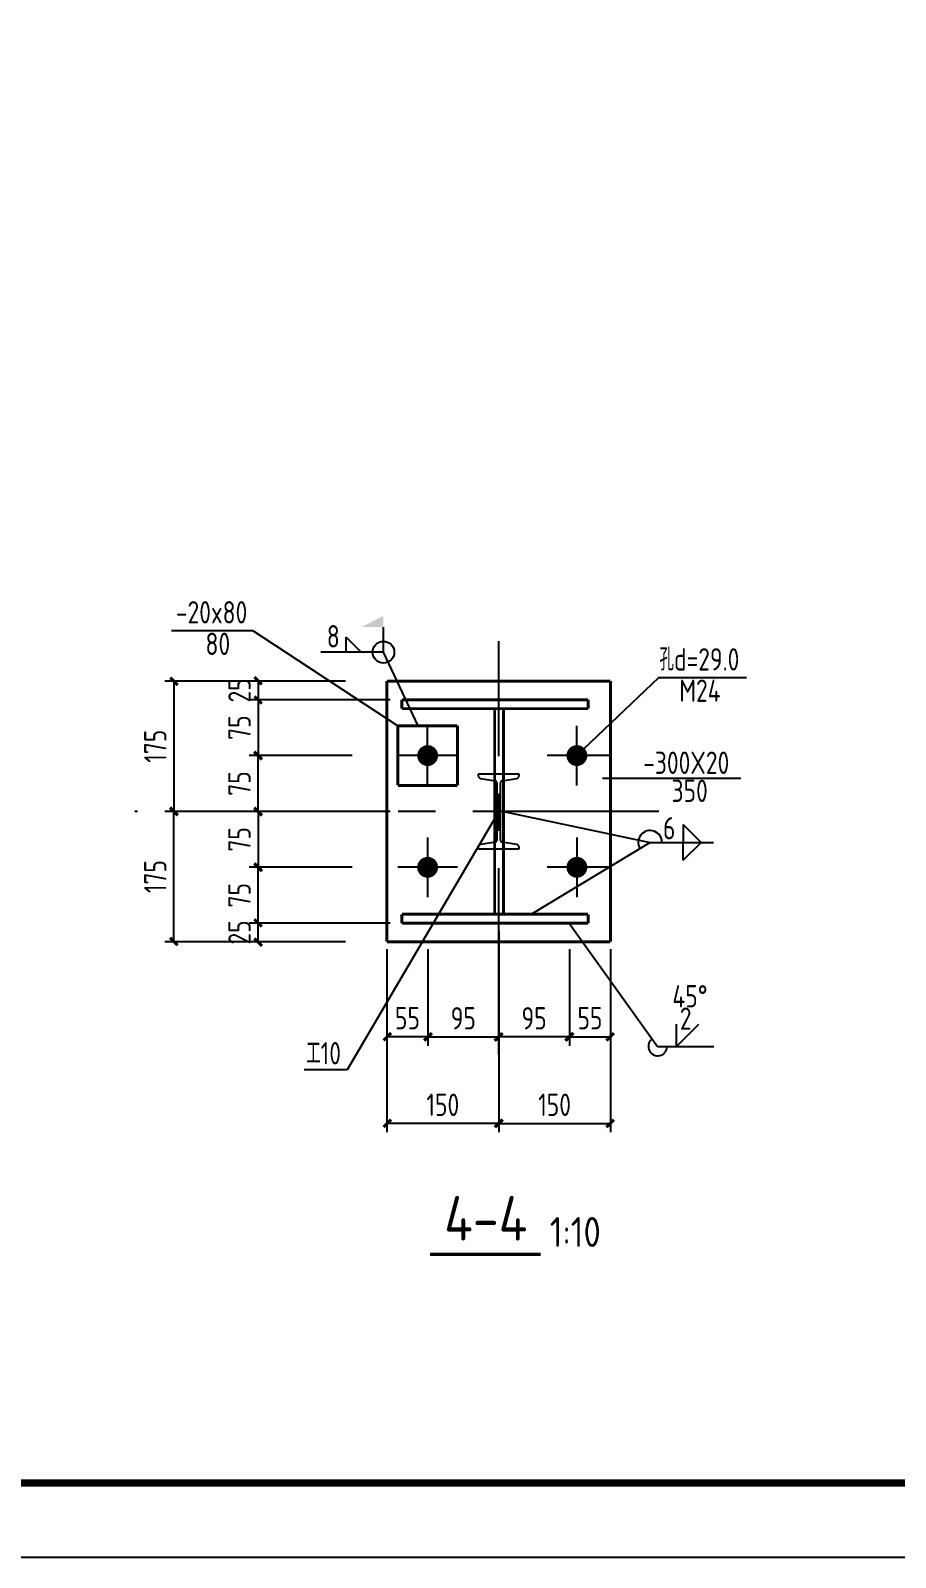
# Model space of a CAD drawing. Header units: millimetres. Extents: x 865490 to 879904, y 39442 to 44891.
# Drawn here: x 877926.1 to 878042.2, y 39450 to 39655 of the extents above; entities that cross this region are included whole.
import ezdxf

# ---------------------------------------------------------------- set-up
doc = ezdxf.new("R2010")
doc.units = ezdxf.units.MM
doc.header["$LTSCALE"] = 1000
doc.header["$MEASUREMENT"] = 0
for name, pattern in [('2', [11.4, 9, -0.9, 0.6, -0.9]), ('CENTER', [2, 1.25, -0.25, 0.25, -0.25]), ('DASH', [0.35, 0.25, -0.1]), ('DOTE', [2.42, 2, -0.2, 0.02, -0.2])]:
    doc.linetypes.add(name, pattern=pattern)
for name, color, linetype in [('10', 7, 'Continuous'), ('1000', 2, 'Continuous'), ('DIM', 7, 'Continuous'), ('DOTE', 1, 'DOTE'), ('Prof', 2, 'Continuous'), ('中文', 7, 'Continuous'), ('尺寸标注', 7, 'Continuous'), ('焊缝标注', 3, 'Continuous'), ('编号标注', 253, 'Continuous'), ('螺栓孔标注', 253, 'Continuous'), ('轴线', 253, '2'), ('钢板标注', 253, 'Continuous')]:
    doc.layers.add(name, color=color, linetype=linetype)
doc.styles.add('GBHZ', font='gbenor.shx', dxfattribs={"width": 0.9, "bigfont": 'gbcbig.shx'})
doc.dimstyles.new('Y10', dxfattribs={"dimscale": 0, "dimtxt": 3, "dimasz": 0.01, "dimexe": 1.2, "dimexo": 1, "dimgap": 1, "dimtad": 1, "dimdec": 0, "dimlfac": 10, "dimzin": 0, "dimdsep": 46, "dimtxsty": 'GBHZ', "dimblk1": 'DX', "dimblk2": 'DX', "dimsah": 1, "dimcen": 0.09, "dimdle": 1, "dimadec": 0, "dimazin": 0, "dimtfac": 1, "dimtdec": 0, "dimtix": 1, "dimtmove": 2, "dimatfit": 3, "dimldrblk": 'DX', "dimfxl": 0, "dimtolj": 1, "dimtzin": 0, "dimarcsym": 0})

# ---------------------------------------------------------------- blocks, each defined once
blk = doc.blocks.new('DX')
at = {"color": 0, "linetype": 'ByBlock', "const_width": 40}
blk.add_lwpolyline([(-54, -51), (46, 49)], dxfattribs=at)
blk = doc.blocks.new('*D853')
at = {"layer": 'Defpoints', "color": 0, "linetype": 'ByBlock', "transparency": 16777216}
for p in [(877988.98, 39524.61), (878003.98, 39524.61), (878003.98, 39508.23)]:
    blk.add_point(p, dxfattribs=at)
at = {"layer": 'DIM', "color": 0, "linetype": 'ByBlock', "lineweight": -2, "transparency": 16777216}
for p, q in [((877988.98, 39523.61), (877988.98, 39507.03)), ((878003.98, 39523.61), (878003.98, 39507.03)), ((877988.99, 39508.23), (878003.97, 39508.23))]:
    blk.add_line(p, q, dxfattribs=at)
at = {"layer": 'DIM', "color": 0, "linetype": 'ByBlock', "lineweight": -2, "transparency": 16777216, "xscale": 0.01, "yscale": 0.01, "zscale": 0.01, "rotation": 180}
blk.add_blockref('DX', (877988.98, 39508.23), dxfattribs=at)
at = {"layer": 'DIM', "color": 0, "linetype": 'ByBlock', "lineweight": -2, "transparency": 16777216, "xscale": 0.01, "yscale": 0.01, "zscale": 0.01}
blk.add_blockref('DX', (878003.98, 39508.23), dxfattribs=at)
at = {"layer": 'DIM', "color": 0, "linetype": 'ByBlock', "transparency": 16777216, "insert": (877996.48, 39510.73), "char_height": 3, "attachment_point": 5, "style": 'GBHZ'}
blk.add_mtext('\\A1;150', dxfattribs=at)
blk = doc.blocks.new('*D854')
at = {"layer": 'Defpoints', "color": 0, "linetype": 'ByBlock', "transparency": 16777216}
for p in [(877988.98, 39525.87), (877973.98, 39524.61), (877973.98, 39508.23)]:
    blk.add_point(p, dxfattribs=at)
at = {"layer": 'DIM', "color": 0, "linetype": 'ByBlock', "lineweight": -2, "transparency": 16777216}
for p, q in [((877973.98, 39523.61), (877973.98, 39507.03)), ((877988.98, 39524.87), (877988.98, 39507.03)), ((877988.97, 39508.23), (877973.99, 39508.23))]:
    blk.add_line(p, q, dxfattribs=at)
at = {"layer": 'DIM', "color": 0, "linetype": 'ByBlock', "lineweight": -2, "transparency": 16777216, "xscale": 0.01, "yscale": 0.01, "zscale": 0.01, "rotation": 180}
blk.add_blockref('DX', (877973.98, 39508.23), dxfattribs=at)
at = {"layer": 'DIM', "color": 0, "linetype": 'ByBlock', "lineweight": -2, "transparency": 16777216, "xscale": 0.01, "yscale": 0.01, "zscale": 0.01}
blk.add_blockref('DX', (877988.98, 39508.23), dxfattribs=at)
at = {"layer": 'DIM', "color": 0, "linetype": 'ByBlock', "transparency": 16777216, "insert": (877981.48, 39510.73), "char_height": 3, "attachment_point": 5, "style": 'GBHZ'}
blk.add_mtext('\\A1;150', dxfattribs=at)
blk = doc.blocks.new('*D855')
at = {"layer": 'Defpoints', "color": 0, "linetype": 'ByBlock', "transparency": 16777216}
for p in [(877965.83, 39567.61), (877945.38, 39550.11), (877962.83, 39550.11)]:
    blk.add_point(p, dxfattribs=at)
at = {"layer": 'DIM', "color": 0, "linetype": 'ByBlock', "lineweight": -2, "transparency": 16777216}
for p, q in [((877964.83, 39567.61), (877944.18, 39567.61)), ((877945.38, 39567.6), (877945.38, 39550.12)), ((877961.83, 39550.11), (877944.18, 39550.11))]:
    blk.add_line(p, q, dxfattribs=at)
at = {"layer": 'DIM', "color": 0, "linetype": 'ByBlock', "lineweight": -2, "transparency": 16777216, "xscale": 0.01, "yscale": 0.01, "zscale": 0.01}
for p, rotation in [((877945.38, 39567.61), 90), ((877945.38, 39550.11), 270)]:
    blk.add_blockref('DX', p, dxfattribs=dict(at, rotation=rotation))
at = {"layer": 'DIM', "color": 0, "linetype": 'ByBlock', "transparency": 16777216, "insert": (877942.88, 39558.86), "char_height": 3, "attachment_point": 5, "rotation": 90, "style": 'GBHZ'}
blk.add_mtext('\\A1;175', dxfattribs=at)
blk = doc.blocks.new('*D856')
at = {"layer": 'Defpoints', "color": 0, "linetype": 'ByBlock', "transparency": 16777216}
for p in [(877945.38, 39550.11), (877962.83, 39550.11), (877965.83, 39532.61)]:
    blk.add_point(p, dxfattribs=at)
at = {"layer": 'DIM', "color": 0, "linetype": 'ByBlock', "lineweight": -2, "transparency": 16777216}
for p, q in [((877961.83, 39550.11), (877944.18, 39550.11)), ((877945.38, 39532.62), (877945.38, 39550.1)), ((877964.83, 39532.61), (877944.18, 39532.61))]:
    blk.add_line(p, q, dxfattribs=at)
at = {"layer": 'DIM', "color": 0, "linetype": 'ByBlock', "lineweight": -2, "transparency": 16777216, "xscale": 0.01, "yscale": 0.01, "zscale": 0.01}
for p, rotation in [((877945.38, 39550.11), 90), ((877945.38, 39532.61), 270)]:
    blk.add_blockref('DX', p, dxfattribs=dict(at, rotation=rotation))
at = {"layer": 'DIM', "color": 0, "linetype": 'ByBlock', "transparency": 16777216, "insert": (877942.88, 39541.36), "char_height": 3, "attachment_point": 5, "rotation": 90, "style": 'GBHZ'}
blk.add_mtext('\\A1;175', dxfattribs=at)
blk = doc.blocks.new('*D857')
at = {"layer": 'Defpoints', "color": 0, "linetype": 'ByBlock', "transparency": 16777216}
for p in [(877973.98, 39532.61), (877979.48, 39532.61), (877973.98, 39519.86)]:
    blk.add_point(p, dxfattribs=at)
at = {"layer": 'DIM', "color": 0, "linetype": 'ByBlock', "lineweight": -2, "transparency": 16777216}
for p, q in [((877973.98, 39531.61), (877973.98, 39518.66)), ((877979.48, 39531.61), (877979.48, 39518.66)), ((877979.47, 39519.86), (877973.99, 39519.86))]:
    blk.add_line(p, q, dxfattribs=at)
at = {"layer": 'DIM', "color": 0, "linetype": 'ByBlock', "lineweight": -2, "transparency": 16777216, "xscale": 0.01, "yscale": 0.01, "zscale": 0.01, "rotation": 180}
blk.add_blockref('DX', (877973.98, 39519.86), dxfattribs=at)
at = {"layer": 'DIM', "color": 0, "linetype": 'ByBlock', "lineweight": -2, "transparency": 16777216, "xscale": 0.01, "yscale": 0.01, "zscale": 0.01}
blk.add_blockref('DX', (877979.48, 39519.86), dxfattribs=at)
at = {"layer": 'DIM', "color": 0, "linetype": 'ByBlock', "transparency": 16777216, "insert": (877976.73, 39522.36), "char_height": 3, "attachment_point": 5, "style": 'GBHZ'}
blk.add_mtext('\\A1;55', dxfattribs=at)
blk = doc.blocks.new('*D858')
at = {"layer": 'Defpoints', "color": 0, "linetype": 'ByBlock', "transparency": 16777216}
for p in [(877988.98, 39535.11), (877979.48, 39532.61), (877988.98, 39519.84)]:
    blk.add_point(p, dxfattribs=at)
at = {"layer": 'DIM', "color": 0, "linetype": 'ByBlock', "lineweight": -2, "transparency": 16777216}
for p, q in [((877988.98, 39534.11), (877988.98, 39518.64)), ((877979.48, 39531.61), (877979.48, 39518.64)), ((877979.49, 39519.84), (877988.97, 39519.84))]:
    blk.add_line(p, q, dxfattribs=at)
at = {"layer": 'DIM', "color": 0, "linetype": 'ByBlock', "lineweight": -2, "transparency": 16777216, "xscale": 0.01, "yscale": 0.01, "zscale": 0.01, "rotation": 180}
blk.add_blockref('DX', (877979.48, 39519.84), dxfattribs=at)
at = {"layer": 'DIM', "color": 0, "linetype": 'ByBlock', "lineweight": -2, "transparency": 16777216, "xscale": 0.01, "yscale": 0.01, "zscale": 0.01}
blk.add_blockref('DX', (877988.98, 39519.84), dxfattribs=at)
at = {"layer": 'DIM', "color": 0, "linetype": 'ByBlock', "transparency": 16777216, "insert": (877984.23, 39522.34), "char_height": 3, "attachment_point": 5, "style": 'GBHZ'}
blk.add_mtext('\\A1;95', dxfattribs=at)
blk = doc.blocks.new('*D859')
at = {"layer": 'Defpoints', "color": 0, "linetype": 'ByBlock', "transparency": 16777216}
for p in [(877969.41, 39567.61), (877956.68, 39565.11), (877975.41, 39565.11)]:
    blk.add_point(p, dxfattribs=at)
at = {"layer": 'DIM', "color": 0, "linetype": 'ByBlock', "lineweight": -2, "transparency": 16777216}
for p, q in [((877968.41, 39567.61), (877955.48, 39567.61)), ((877956.68, 39567.62), (877956.68, 39567.63)), ((877956.68, 39567.61), (877956.68, 39565.11)), ((877974.41, 39565.11), (877955.48, 39565.11)), ((877956.68, 39565.1), (877956.68, 39565.09))]:
    blk.add_line(p, q, dxfattribs=at)
at = {"layer": 'DIM', "color": 0, "linetype": 'ByBlock', "lineweight": -2, "transparency": 16777216, "xscale": 0.01, "yscale": 0.01, "zscale": 0.01}
for p, rotation in [((877956.68, 39567.61), 270), ((877956.68, 39565.11), 90)]:
    blk.add_blockref('DX', p, dxfattribs=dict(at, rotation=rotation))
at = {"layer": 'DIM', "color": 0, "linetype": 'ByBlock', "transparency": 16777216, "insert": (877954.18, 39566.36), "char_height": 3, "attachment_point": 5, "rotation": 90, "style": 'GBHZ'}
blk.add_mtext('\\A1;25', dxfattribs=at)
blk = doc.blocks.new('*D860')
at = {"layer": 'Defpoints', "color": 0, "linetype": 'ByBlock', "transparency": 16777216}
for p in [(877975.41, 39565.11), (877956.68, 39557.61), (877970.33, 39557.61)]:
    blk.add_point(p, dxfattribs=at)
at = {"layer": 'DIM', "color": 0, "linetype": 'ByBlock', "lineweight": -2, "transparency": 16777216}
for p, q in [((877974.41, 39565.11), (877955.48, 39565.11)), ((877956.68, 39565.1), (877956.68, 39557.62)), ((877969.33, 39557.61), (877955.48, 39557.61))]:
    blk.add_line(p, q, dxfattribs=at)
at = {"layer": 'DIM', "color": 0, "linetype": 'ByBlock', "lineweight": -2, "transparency": 16777216, "xscale": 0.01, "yscale": 0.01, "zscale": 0.01}
for p, rotation in [((877956.68, 39565.11), 90), ((877956.68, 39557.61), 270)]:
    blk.add_blockref('DX', p, dxfattribs=dict(at, rotation=rotation))
at = {"layer": 'DIM', "color": 0, "linetype": 'ByBlock', "transparency": 16777216, "insert": (877954.18, 39561.36), "char_height": 3, "attachment_point": 5, "rotation": 90, "style": 'GBHZ'}
blk.add_mtext('\\A1;75', dxfattribs=at)
blk = doc.blocks.new('*D861')
at = {"layer": 'Defpoints', "color": 0, "linetype": 'ByBlock', "transparency": 16777216}
for p in [(877956.68, 39535.11), (877975.41, 39535.11), (877969.41, 39532.61)]:
    blk.add_point(p, dxfattribs=at)
at = {"layer": 'DIM', "color": 0, "linetype": 'ByBlock', "lineweight": -2, "transparency": 16777216}
for p, q in [((877974.41, 39535.11), (877955.48, 39535.11)), ((877956.68, 39535.12), (877956.68, 39535.13)), ((877956.68, 39532.61), (877956.68, 39535.11)), ((877968.41, 39532.61), (877955.48, 39532.61)), ((877956.68, 39532.6), (877956.68, 39532.59))]:
    blk.add_line(p, q, dxfattribs=at)
at = {"layer": 'DIM', "color": 0, "linetype": 'ByBlock', "lineweight": -2, "transparency": 16777216, "xscale": 0.01, "yscale": 0.01, "zscale": 0.01}
for p, rotation in [((877956.68, 39535.11), 270), ((877956.68, 39532.61), 90)]:
    blk.add_blockref('DX', p, dxfattribs=dict(at, rotation=rotation))
at = {"layer": 'DIM', "color": 0, "linetype": 'ByBlock', "transparency": 16777216, "insert": (877954.18, 39533.86), "char_height": 3, "attachment_point": 5, "rotation": 90, "style": 'GBHZ'}
blk.add_mtext('\\A1;25', dxfattribs=at)
blk = doc.blocks.new('*D862')
at = {"layer": 'Defpoints', "color": 0, "linetype": 'ByBlock', "transparency": 16777216}
for p in [(877998.47, 39532.61), (878003.98, 39532.61), (878003.98, 39519.86)]:
    blk.add_point(p, dxfattribs=at)
at = {"layer": 'DIM', "color": 0, "linetype": 'ByBlock', "lineweight": -2, "transparency": 16777216}
for p, q in [((877998.47, 39531.61), (877998.47, 39518.66)), ((878003.98, 39531.61), (878003.98, 39518.66)), ((877998.48, 39519.86), (878003.97, 39519.86))]:
    blk.add_line(p, q, dxfattribs=at)
at = {"layer": 'DIM', "color": 0, "linetype": 'ByBlock', "lineweight": -2, "transparency": 16777216, "xscale": 0.01, "yscale": 0.01, "zscale": 0.01, "rotation": 180}
blk.add_blockref('DX', (877998.47, 39519.86), dxfattribs=at)
at = {"layer": 'DIM', "color": 0, "linetype": 'ByBlock', "lineweight": -2, "transparency": 16777216, "xscale": 0.01, "yscale": 0.01, "zscale": 0.01}
blk.add_blockref('DX', (878003.98, 39519.86), dxfattribs=at)
at = {"layer": 'DIM', "color": 0, "linetype": 'ByBlock', "transparency": 16777216, "insert": (878001.23, 39522.36), "char_height": 3, "attachment_point": 5, "style": 'GBHZ'}
blk.add_mtext('\\A1;55', dxfattribs=at)
blk = doc.blocks.new('*D863')
at = {"layer": 'Defpoints', "color": 0, "linetype": 'ByBlock', "transparency": 16777216}
for p in [(877988.98, 39535.11), (877998.47, 39532.61), (877988.98, 39519.84)]:
    blk.add_point(p, dxfattribs=at)
at = {"layer": 'DIM', "color": 0, "linetype": 'ByBlock', "lineweight": -2, "transparency": 16777216}
for p, q in [((877988.98, 39534.11), (877988.98, 39518.64)), ((877998.47, 39531.61), (877998.47, 39518.64)), ((877998.46, 39519.84), (877988.99, 39519.84))]:
    blk.add_line(p, q, dxfattribs=at)
at = {"layer": 'DIM', "color": 0, "linetype": 'ByBlock', "lineweight": -2, "transparency": 16777216, "xscale": 0.01, "yscale": 0.01, "zscale": 0.01, "rotation": 180}
blk.add_blockref('DX', (877988.98, 39519.84), dxfattribs=at)
at = {"layer": 'DIM', "color": 0, "linetype": 'ByBlock', "lineweight": -2, "transparency": 16777216, "xscale": 0.01, "yscale": 0.01, "zscale": 0.01}
blk.add_blockref('DX', (877998.47, 39519.84), dxfattribs=at)
at = {"layer": 'DIM', "color": 0, "linetype": 'ByBlock', "transparency": 16777216, "insert": (877993.73, 39522.34), "char_height": 3, "attachment_point": 5, "style": 'GBHZ'}
blk.add_mtext('\\A1;95', dxfattribs=at)
blk = doc.blocks.new('*D864')
at = {"layer": 'Defpoints', "color": 0, "linetype": 'ByBlock', "transparency": 16777216}
for p in [(877956.68, 39557.61), (877970.33, 39557.61), (877975.41, 39550.11)]:
    blk.add_point(p, dxfattribs=at)
at = {"layer": 'DIM', "color": 0, "linetype": 'ByBlock', "lineweight": -2, "transparency": 16777216}
for p, q in [((877969.33, 39557.61), (877955.48, 39557.61)), ((877956.68, 39550.12), (877956.68, 39557.6)), ((877974.41, 39550.11), (877955.48, 39550.11))]:
    blk.add_line(p, q, dxfattribs=at)
at = {"layer": 'DIM', "color": 0, "linetype": 'ByBlock', "lineweight": -2, "transparency": 16777216, "xscale": 0.01, "yscale": 0.01, "zscale": 0.01}
for p, rotation in [((877956.68, 39557.61), 90), ((877956.68, 39550.11), 270)]:
    blk.add_blockref('DX', p, dxfattribs=dict(at, rotation=rotation))
at = {"layer": 'DIM', "color": 0, "linetype": 'ByBlock', "transparency": 16777216, "insert": (877954.18, 39553.86), "char_height": 3, "attachment_point": 5, "rotation": 90, "style": 'GBHZ'}
blk.add_mtext('\\A1;75', dxfattribs=at)
blk = doc.blocks.new('*D865')
at = {"layer": 'Defpoints', "color": 0, "linetype": 'ByBlock', "transparency": 16777216}
for p in [(877956.68, 39542.61), (877970.33, 39542.61), (877975.41, 39535.11)]:
    blk.add_point(p, dxfattribs=at)
at = {"layer": 'DIM', "color": 0, "linetype": 'ByBlock', "lineweight": -2, "transparency": 16777216}
for p, q in [((877969.33, 39542.61), (877955.48, 39542.61)), ((877956.68, 39535.12), (877956.68, 39542.6)), ((877974.41, 39535.11), (877955.48, 39535.11))]:
    blk.add_line(p, q, dxfattribs=at)
at = {"layer": 'DIM', "color": 0, "linetype": 'ByBlock', "lineweight": -2, "transparency": 16777216, "xscale": 0.01, "yscale": 0.01, "zscale": 0.01}
for p, rotation in [((877956.68, 39542.61), 90), ((877956.68, 39535.11), 270)]:
    blk.add_blockref('DX', p, dxfattribs=dict(at, rotation=rotation))
at = {"layer": 'DIM', "color": 0, "linetype": 'ByBlock', "transparency": 16777216, "insert": (877954.18, 39538.86), "char_height": 3, "attachment_point": 5, "rotation": 90, "style": 'GBHZ'}
blk.add_mtext('\\A1;75', dxfattribs=at)
blk = doc.blocks.new('*D866')
at = {"layer": 'Defpoints', "color": 0, "linetype": 'ByBlock', "transparency": 16777216}
for p in [(877975.41, 39550.11), (877956.68, 39542.61), (877970.33, 39542.61)]:
    blk.add_point(p, dxfattribs=at)
at = {"layer": 'DIM', "color": 0, "linetype": 'ByBlock', "lineweight": -2, "transparency": 16777216}
for p, q in [((877974.41, 39550.11), (877955.48, 39550.11)), ((877956.68, 39550.1), (877956.68, 39542.62)), ((877969.33, 39542.61), (877955.48, 39542.61))]:
    blk.add_line(p, q, dxfattribs=at)
at = {"layer": 'DIM', "color": 0, "linetype": 'ByBlock', "lineweight": -2, "transparency": 16777216, "xscale": 0.01, "yscale": 0.01, "zscale": 0.01}
for p, rotation in [((877956.68, 39550.11), 90), ((877956.68, 39542.61), 270)]:
    blk.add_blockref('DX', p, dxfattribs=dict(at, rotation=rotation))
at = {"layer": 'DIM', "color": 0, "linetype": 'ByBlock', "transparency": 16777216, "insert": (877954.18, 39546.36), "char_height": 3, "attachment_point": 5, "rotation": 90, "style": 'GBHZ'}
blk.add_mtext('\\A1;75', dxfattribs=at)

msp = doc.modelspace()

# ---------------------------------------------------------------- linework, layer by layer
msp.add_line((878616.075, 39449.955), (877564.825, 39449.955))
at = {"color": 0, "const_width": 1}
msp.add_lwpolyline([(878606.075, 39459.955), (877589.825, 39459.955), (877589.825, 40033.955), (878606.075, 40033.955)], close=True, dxfattribs=at)
at = {"layer": '10', "linetype": 'ByBlock'}
for p, q in [((877979.439, 39553.608, -3), (877979.439, 39561.608, -3)), ((877999.476, 39553.608, -3), (877999.476, 39561.608, -3)), ((877983.439, 39557.608, -3), (877975.439, 39557.608, -3)), ((878003.976, 39557.608, -3), (877995.476, 39557.608, -3)), ((877979.439, 39546.608, -3), (877979.439, 39538.608, -3)), ((877999.476, 39546.608, -3), (877999.476, 39538.608, -3)), ((877983.439, 39542.608, -3), (877975.439, 39542.608, -3)), ((878003.976, 39542.608, -3), (877995.476, 39542.608, -3))]:
    msp.add_line(p, q, dxfattribs=at)
at = {"layer": '10', "linetype": 'ByBlock', "const_width": 1.4, "elevation": -3}
for points in [[(877979.439, 39558.308, 1), (877979.439, 39556.908, 1), (877979.439, 39558.308, 1)], [(877999.476, 39558.308, 1), (877999.476, 39556.908, 1), (877999.476, 39558.308, 1)], [(877979.439, 39541.908, -1), (877979.439, 39543.308, -1), (877979.439, 39541.908, -1)], [(877999.476, 39541.908, -1), (877999.476, 39543.308, -1), (877999.476, 39541.908, -1)]]:
    msp.add_lwpolyline(points, format="xyb", close=True, dxfattribs=at)
at = {"layer": '10', "const_width": 0.45}
msp.add_lwpolyline([(877979.748, 39490.635), (877994.612, 39490.635)], dxfattribs=at)
at = {"layer": '1000', "linetype": 'ByBlock', "const_width": 0.4, "elevation": -3}
for points in [[(877973.976, 39567.608), (878003.976, 39567.608)], [(877973.976, 39567.608), (877973.976, 39532.608)], [(878003.976, 39532.608), (878003.976, 39567.608)], [(877975.976, 39565.108), (878000.976, 39565.108)], [(877975.976, 39563.908), (877975.976, 39565.108)], [(878000.976, 39565.108), (878000.976, 39563.908)], [(878000.976, 39563.908), (877975.976, 39563.908)], [(877988.439, 39536.308), (877988.439, 39563.908)], [(877989.639, 39536.308), (877989.639, 39563.908)], [(877975.439, 39561.608), (877975.439, 39553.608)], [(877983.439, 39561.608), (877975.439, 39561.608)], [(877983.439, 39553.608), (877983.439, 39561.608)], [(877975.439, 39553.608), (877983.439, 39553.608)], [(877975.976, 39536.308), (877975.976, 39535.108)], [(878000.976, 39536.308), (877975.976, 39536.308)], [(878000.976, 39535.108), (878000.976, 39536.308)], [(877975.976, 39535.108), (878000.976, 39535.108)], [(877973.976, 39532.608), (878003.976, 39532.608)]]:
    msp.add_lwpolyline(points, dxfattribs=at)
msp.add_lwpolyline([(877988.976, 39532.708, 1), (877988.976, 39532.508, 1), (877988.976, 39532.708, 1)], format="xyb", close=True, dxfattribs=at)
at = {"layer": 'DOTE', "linetype": 'CENTER', "ltscale": 0.02}
for p, q in [((877988.976, 39517.515, -3), (877988.976, 39572.964, -3)), ((878010.487, 39550.108, -3), (877940.135, 39550.108, -3))]:
    msp.add_line(p, q, dxfattribs=at)
at = {"layer": 'Prof', "linetype": 'DASH', "ltscale": 5, "elevation": -3}
msp.add_lwpolyline([(877986.226, 39545.108), (877991.726, 39545.108), (877991.726, 39545.257, 0.3689195), (877991.368, 39545.677), (877989.425, 39546.001, -0.3689195), (877989.201, 39546.263), (877989.201, 39553.952, -0.3689195), (877989.425, 39554.215), (877991.368, 39554.538, 0.3689195), (877991.726, 39554.958), (877991.726, 39555.108), (877986.226, 39555.108), (877986.226, 39554.958, 0.3689195), (877986.585, 39554.538), (877988.527, 39554.215, -0.3689195), (877988.751, 39553.952), (877988.751, 39546.263, -0.3689195), (877988.527, 39546.001), (877986.585, 39545.677, 0.3689195), (877986.226, 39545.257)], format="xyb", close=True, dxfattribs=at)
at = {"layer": '尺寸标注', "color": 0}
for p, q in [((877988.976, 39550.108, -3), (877968.647, 39515.402, -3)), ((877989.201, 39550.108, -3), (877988.751, 39550.108, -3)), ((877968.647, 39515.402, -3), (877962.877, 39515.402, -3))]:
    msp.add_line(p, q, dxfattribs=at)
at = {"layer": '尺寸标注'}
msp.add_circle((877973.501, 39571.487, -3), 1.46, dxfattribs=at)
msp.add_arc((878009.306, 39545.955, -3), 1.59, 0, 210.45304, dxfattribs=at)
at = {"layer": '焊缝标注', "linetype": 'ByBlock'}
for p, q in [((877973.501, 39571.487, -3), (877973.501, 39574.851, -3)), ((877968.501, 39571.487, -3), (877968.501, 39573.487, -3)), ((877970.501, 39571.487, -3), (877968.501, 39573.487, -3)), ((877973.501, 39571.487, -3), (877965.081, 39571.487, -3)), ((877978.188, 39561.608, -3), (877973.501, 39571.487, -3)), ((877989.639, 39550.108, -3), (878009.306, 39545.955, -3)), ((878013.748, 39548.355, -3), (878016.148, 39545.955, -3)), ((878013.748, 39548.355, -3), (878013.748, 39545.955, -3)), ((878009.306, 39545.955, -3), (877993.398, 39536.308, -3)), ((878009.306, 39545.955, -3), (878017.817, 39545.955, -3)), ((878013.748, 39543.555, -3), (878016.148, 39545.955, -3)), ((878013.748, 39543.555, -3), (878013.748, 39545.955, -3)), ((877998.445, 39535.108, -3), (878010.318, 39518.55, -3)), ((878012.852, 39518.55, -3), (878015.852, 39521.55, -3)), ((878012.852, 39518.55, -3), (878012.852, 39521.55, -3)), ((878010.318, 39518.55, -3), (878017.852, 39518.55, -3))]:
    msp.add_line(p, q, dxfattribs=at)
msp.add_arc((878010.318, 39518.55, -3), 1.25, 130.18372, 0, dxfattribs=at)
msp.add_solid([(877973.501, 39574.851, -3), (877970.501, 39574.851, -3), (877973.501, 39576.351, -3)], dxfattribs=at)
at = {"layer": '编号标注', "linetype": 'ByBlock', "const_width": 0.2, "elevation": -3}
msp.add_lwpolyline([(877988.976, 39567.508, -1), (877988.976, 39567.708, -1), (877988.976, 39567.508, -1)], format="xyb", close=True, dxfattribs=at)
at = {"layer": '螺栓孔标注', "linetype": 'ByBlock'}
for p, q in [((877956.027, 39574.361, -3), (877945.057, 39574.361, -3)), ((877956.027, 39574.361, -3), (877975.439, 39561.608, -3)), ((878010.414, 39568.045, -3), (877999.476, 39557.608, -3)), ((878022.246, 39568.045, -3), (878010.414, 39568.045, -3))]:
    msp.add_line(p, q, dxfattribs=at)
at = {"layer": '钢板标注', "linetype": 'ByBlock'}
msp.add_line((878002.918, 39554.558, -3), (878021.49, 39554.558, -3), dxfattribs=at)

# ---------------------------------------------------------------- texts
at = {"layer": '中文', "style": 'GBHZ'}
msp.add_text('1:10', height=4, dxfattribs=at).set_placement((877995.837, 39491.652, -0.009))
at = {"layer": '焊缝标注', "linetype": 'ByBlock', "style": 'GBHZ', "width": 0.9}
for s, p in [('8', (877965.905, 39572.124, -3)), ('6', (878011.04, 39546.359, -3)), ('45°', (878012.295, 39523.793, -3)), ('2', (878013.295, 39520.793, -3))]:
    msp.add_text(s, height=3, dxfattribs=at).set_placement(p)
at = {"layer": '螺栓孔标注', "linetype": 'ByBlock', "style": 'GBHZ', "width": 0.9}
for s, p in [('-20x80', (877945.639, 39575.345, -3)), ('80', (877949.617, 39571.111, -3)), ('孔d=29.0', (878010.564, 39569.029, -3)), ('M24', (878013.227, 39564.824, -3))]:
    msp.add_text(s, height=3, dxfattribs=at).set_placement(p)
at = {"layer": '轴线', "color": 61, "linetype": 'ByBlock', "style": 'GBHZ'}
msp.add_text('4-4', height=6, dxfattribs=at).set_placement((877981.657, 39492.49))
at = {"layer": '钢板标注', "linetype": 'ByBlock', "style": 'GBHZ', "width": 0.9}
for s, p in [('-300X20', (878008.375, 39555.146, -3)), ('350', (878012.18, 39551.384, -3)), ('工10', (877963.137, 39516.148, -3))]:
    msp.add_text(s, height=3, dxfattribs=at).set_placement(p)

# ---------------------------------------------------------------- dimensions: what is measured, and where the dimension line sits
at = {"layer": 'DIM', "linetype": 'ByBlock'}
for base, p1, p2, angle, picture, middle in [((877956.676, 39565.108, -3), (877969.407, 39567.608, -3), (877975.407, 39565.108, -3), 90, '*D859', (877954.176, 39566.358, -3)), ((877945.379, 39550.108, -3), (877965.831, 39567.608, -3), (877962.831, 39550.108, -3), 90, '*D855', (877942.879, 39558.858, -3)), ((877956.676, 39557.608, -3), (877975.407, 39565.108, -3), (877970.332, 39557.608, -3), 90, '*D860', (877954.176, 39561.358, -3)), ((877956.676, 39557.608, -3), (877975.407, 39550.108, -3), (877970.332, 39557.608, -3), 270, '*D864', (877954.176, 39553.858, -3)), ((877945.379, 39550.108, -3), (877965.831, 39532.608, -3), (877962.831, 39550.108, -3), 270, '*D856', (877942.879, 39541.358, -3)), ((877956.676, 39542.608, -3), (877975.407, 39550.108, -3), (877970.332, 39542.608, -3), 90, '*D866', (877954.176, 39546.358, -3)), ((877956.676, 39542.608, -3), (877975.407, 39535.108, -3), (877970.332, 39542.608, -3), 270, '*D865', (877954.176, 39538.858, -3)), ((877956.676, 39535.108, -3), (877969.407, 39532.608, -3), (877975.407, 39535.108, -3), 270, '*D861', (877954.176, 39533.858, -3)), ((877988.976, 39519.836, -3), (877998.474, 39532.608, -3), (877988.976, 39535.108, -3), 180, '*D863', (877993.725, 39522.336, -3)), ((878003.976, 39519.863, -3), (877998.474, 39532.608, -3), (878003.976, 39532.608, -3), 180, '*D862', (878001.225, 39522.363, -3)), ((878003.976, 39508.229, -3), (877988.976, 39524.608, -3), (878003.976, 39524.608, -3), 180, '*D853', (877996.476, 39510.729, -3))]:
    dim = msp.add_linear_dim(base=base, p1=p1, p2=p2, angle=angle, dimstyle='Y10', override={"dimscale": 1}, dxfattribs=at)
    dim.commit()
    dim.dimension.update_dxf_attribs({"geometry": picture, "text_midpoint": middle})
for base, p1, p2, picture, middle in [((877988.976, 39519.836, -3), (877979.479, 39532.608, -3), (877988.976, 39535.108, -3), '*D858', (877984.228, 39522.336, -3)), ((877973.976, 39519.863, -3), (877979.479, 39532.608, -3), (877973.976, 39532.608, -3), '*D857', (877976.728, 39522.363, -3)), ((877973.976, 39508.229, -3), (877988.976, 39525.872, -3), (877973.976, 39524.608, -3), '*D854', (877981.476, 39510.729, -3))]:
    dim = msp.add_linear_dim(base=base, p1=p1, p2=p2, dimstyle='Y10', override={"dimscale": 1}, dxfattribs=at)
    dim.commit()
    dim.dimension.update_dxf_attribs({"geometry": picture, "text_midpoint": middle})

doc.saveas('drawing.dxf')
